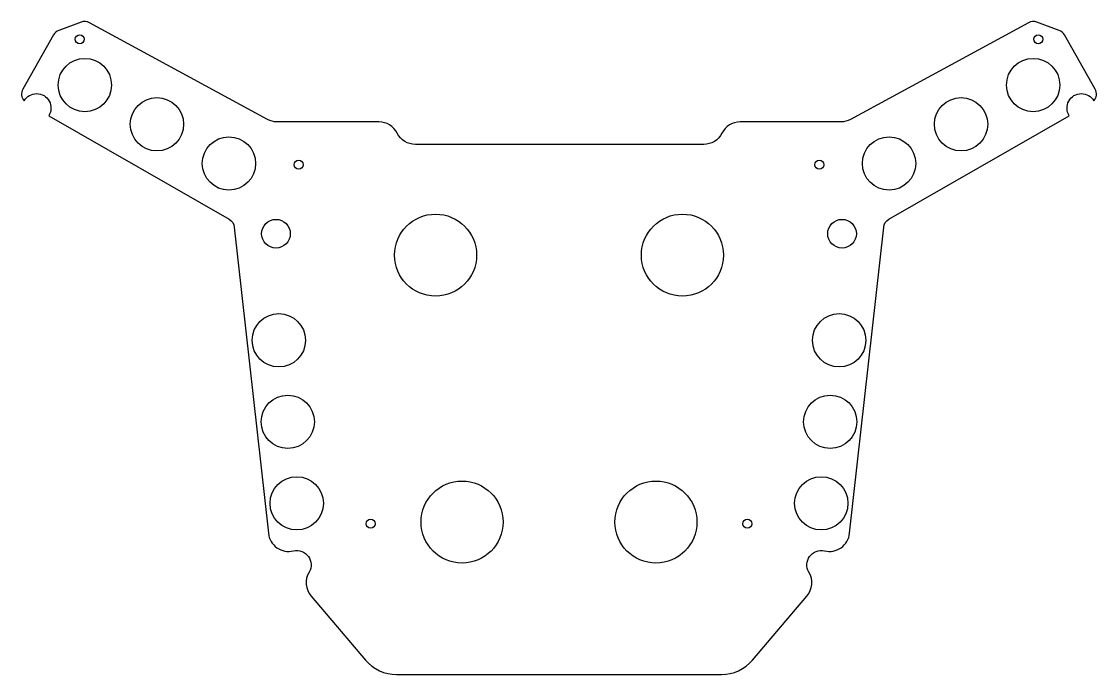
# Model space of a CAD drawing. Header units: millimetres. Extents: x -131 to 131, y -72 to 87.
import ezdxf

# ---------------------------------------------------------------- set-up
doc = ezdxf.new("R2010")
doc.units = ezdxf.units.MM
doc.layers.get('0').update_dxf_attribs({"linetype": 'CONTINUOUS'})

msp = doc.modelspace()

# ---------------------------------------------------------------- linework, layer by layer
msp.add_lwpolyline([(44.22, 62.52, 0.283237), (39.75, 59.77, -0.283237), (35.29, 57.02), (-35.01, 57.02, -0.283237), (-39.47, 59.77, 0.283237), (-43.94, 62.52), (-68.74, 62.52, -0.125054), (-71.12, 63.13), (-114.52, 86.7, 0.216613), (-116.58, 86.85), (-121.99, 84.84, 0.176532), (-123.29, 83.73), (-130.79, 70.53, 0.321801), (-130.48, 67.63, -1.030061), (-124.47, 64.03), (-80.44, 38.77, -0.239182), (-79.2, 36.88), (-70.89, -37.8, 0.450246), (-64.77, -42.11, -0.663873), (-60.97, -47.32, 0.321943), (-60.49, -53.13), (-47.22, -68.74, 0.219991), (-39.61, -72.26), (39.61, -72.26, 0.219991), (47.22, -68.74), (60.49, -53.13, 0.321943), (60.97, -47.32, -0.663873), (64.77, -42.11, 0.450246), (70.89, -37.8), (79.2, 36.88, -0.239182), (80.44, 38.77), (124.47, 64.03, -1.030061), (130.48, 67.63, 0.321801), (130.79, 70.53), (123.29, 83.73, 0.176532), (121.99, 84.84), (116.58, 86.85, 0.216613), (114.52, 86.7), (71.12, 63.13, -0.125054), (68.74, 62.52)], format="xyb", close=True)
for centre, radius in [((-116.89, 82.69), 1.1), ((116.89, 82.69), 1.1), ((-115.65, 71.51), 6.5), ((115.65, 71.51), 6.5), ((-98.08, 61.94), 6.5), ((98.08, 61.94), 6.5), ((-80.51, 52.38), 6.5), ((80.51, 52.38), 6.5), ((-63.52, 52.08), 1.1), ((63.52, 52.08), 1.1), ((-30.11, 30.02), 10), ((30.11, 30.02), 10), ((-69.04, 35.25), 3.5), ((69.04, 35.25), 3.5), ((-68.35, 9.25), 6.5), ((68.35, 9.25), 6.5), ((-66.16, -10.63), 6.5), ((66.16, -10.63), 6.5), ((-63.97, -30.51), 6.5), ((-23.65, -35.07), 10), ((23.65, -35.07), 10), ((63.97, -30.51), 6.5), ((-45.94, -35.49), 1.1), ((45.94, -35.49), 1.1)]:
    msp.add_circle(centre, radius)

doc.saveas('drawing.dxf')
